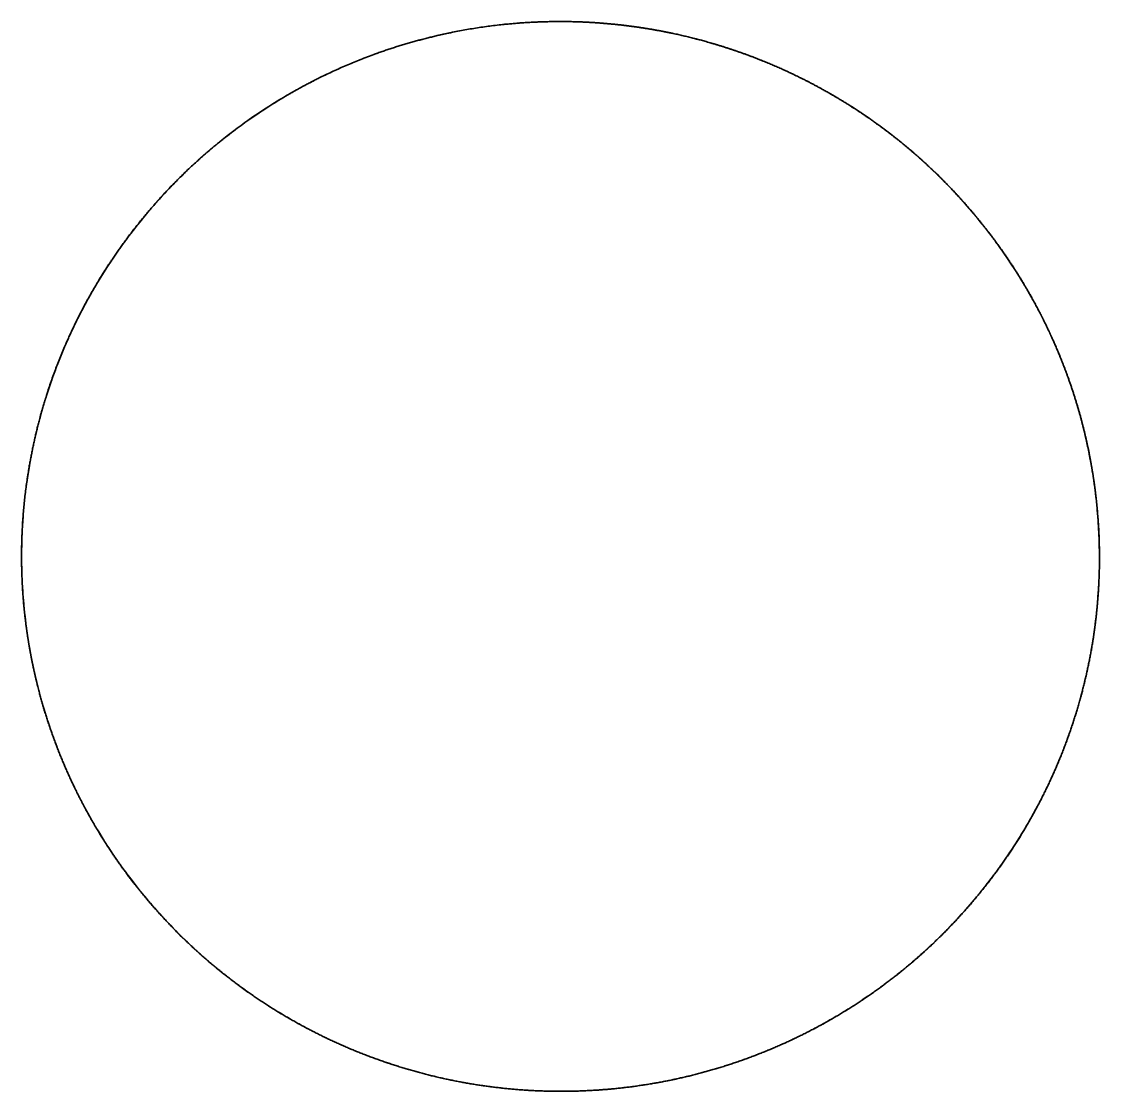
# Model space of a CAD drawing. Header units: millimetres. Extents: x 0 to 2650, y -1173 to 718.
# Drawn here: x 571.04 to 608.04, y -830.77 to -794.03 of the extents above; entities that cross this region are included whole.
import ezdxf

# ---------------------------------------------------------------- set-up
doc = ezdxf.new("R2010")
doc.units = ezdxf.units.MM
doc.layers.add('Blocks', color=7, linetype='Continuous')
doc.layers.add('Blocks$Inner', color=7, linetype='Continuous', lineweight=25, true_color=0x007f00)
doc.layers.add('Blocks$Outline', color=7, linetype='Continuous', lineweight=35, true_color=0xff3f3f)

# ---------------------------------------------------------------- blocks, each defined once
blk = doc.blocks.new('Balcony Lounge Bench Top')
at = {"layer": 'Blocks$Inner'}
for points, knots in [([(508.387, -117.588), (507.844, -117.588), (507.3, -117.613), (506.453, -117.689), (506.151, -117.723), (505.552, -117.807), (505.255, -117.857), (504.368, -118.026), (503.786, -118.167), (502.637, -118.506), (502.07, -118.704), (501.233, -119.044), (500.956, -119.164), (500.406, -119.419), (500.133, -119.555), (498.793, -120.259), (497.791, -120.921), (496.388, -122.056), (495.938, -122.458), (495.288, -123.099), (495.076, -123.319), (494.666, -123.765), (494.467, -123.993), (493.503, -125.153), (492.827, -126.148), (491.958, -127.744), (491.691, -128.297), (491.218, -129.415), (491.01, -129.982), (490.471, -131.707), (490.223, -132.889), (490.092, -134.105)], [317.859004, 317.859004, 317.859004, 317.859004, 320.259681, 320.259681, 321.584896, 321.584896, 322.910112, 322.910112, 325.560543, 325.560543, 328.210973, 328.210973, 329.536189, 329.536189, 330.861404, 330.861404, 336.162266, 336.162266, 338.812696, 338.812696, 340.137912, 340.137912, 341.463127, 341.463127, 346.763989, 346.763989, 349.41442, 349.41442, 352.06485, 352.06485, 357.365712, 357.365712, 357.365712, 357.365712]), ([(526.605, -138.072), (526.671, -137.465), (526.706, -136.856), (526.712, -136.245), (526.718, -135.636), (526.693, -135.026), (526.64, -134.42), (526.532, -133.211), (526.309, -132.024), (525.97, -130.86), (525.8, -130.277), (525.599, -129.696), (525.373, -129.133), (525.148, -128.572), (524.896, -128.023), (524.617, -127.487), (524.339, -126.952), (524.036, -126.432), (523.708, -125.928), (523.377, -125.42), (523.022, -124.928), (522.644, -124.456), (521.888, -123.512), (521.049, -122.653), (520.126, -121.877), (519.666, -121.49), (519.188, -121.126), (518.693, -120.787), (518.444, -120.616), (518.19, -120.451), (517.933, -120.292), (517.676, -120.135), (517.415, -119.983), (517.151, -119.838), (516.099, -119.261), (515.002, -118.792), (513.86, -118.432), (513.573, -118.341), (513.285, -118.258), (512.995, -118.182), (512.704, -118.106), (512.409, -118.037), (512.114, -117.975), (511.528, -117.852), (510.936, -117.758), (510.34, -117.694), (509.691, -117.624), (509.04, -117.588), (508.387, -117.588)], [286.714756, 286.714756, 286.714756, 286.714756, 288.546847, 288.546847, 288.546847, 290.375143, 290.375143, 290.375143, 294.012466, 294.012466, 294.012466, 295.844619, 295.844619, 295.844619, 297.66272, 297.66272, 297.66272, 299.476807, 299.476807, 299.476807, 301.304292, 301.304292, 301.304292, 304.946352, 304.946352, 304.946352, 306.765082, 306.765082, 306.765082, 307.68142, 307.68142, 307.68142, 308.594917, 308.594917, 308.594917, 312.227773, 312.227773, 312.227773, 313.138975, 313.138975, 313.138975, 314.055325, 314.055325, 314.055325, 315.87634, 315.87634, 315.87634, 317.859004, 317.859004, 317.859004, 317.859004]), ([(489.983, -136.129), (489.985, -137.308), (490.097, -138.475), (490.43, -140.205), (490.57, -140.779), (490.898, -141.9), (491.088, -142.45), (491.733, -144.068), (492.264, -145.106), (493.528, -147.087), (494.244, -148.003), (495.438, -149.266), (495.856, -149.669), (496.734, -150.436), (497.195, -150.803), (498.615, -151.824), (499.614, -152.407), (501.19, -153.137), (501.729, -153.357), (502.832, -153.745), (503.392, -153.913), (505.079, -154.331), (506.221, -154.502), (507.702, -154.58), (508.025, -154.589), (508.349, -154.589)], [230.538184, 230.538184, 230.538184, 230.538184, 234.048178, 234.048178, 235.803175, 235.803175, 237.558173, 237.558173, 241.068167, 241.068167, 244.578162, 244.578162, 246.333159, 246.333159, 248.088157, 248.088157, 251.598151, 251.598151, 253.353148, 253.353148, 255.108146, 255.108146, 258.61814, 258.61814, 259.590182, 259.590182, 259.590182, 259.590182]), ([(516.642, -152.593), (516.712, -152.557), (516.77, -152.526), (516.828, -152.496), (517.895, -151.936), (518.897, -151.277), (519.836, -150.518), (520.306, -150.138), (520.758, -149.734), (521.188, -149.31), (521.617, -148.887), (522.023, -148.445), (522.409, -147.983), (522.795, -147.519), (523.158, -147.037), (523.497, -146.538), (523.838, -146.036), (524.157, -145.513), (524.447, -144.98), (525.027, -143.916), (525.498, -142.805), (525.86, -141.647), (526.042, -141.066), (526.196, -140.476), (526.32, -139.88), (526.445, -139.282), (526.54, -138.68), (526.605, -138.072)], [268.290099, 268.290099, 268.290099, 268.290099, 268.488198, 268.488198, 268.488198, 272.128898, 272.128898, 272.128898, 273.955671, 273.955671, 273.955671, 275.769067, 275.769067, 275.769067, 277.586531, 277.586531, 277.586531, 279.418131, 279.418131, 279.418131, 283.054652, 283.054652, 283.054652, 284.882738, 284.882738, 284.882738, 286.714756, 286.714756, 286.714756, 286.714756]), ([(508.349, -154.589), (508.591, -154.589), (508.834, -154.584), (509.075, -154.574), (509.375, -154.562), (509.674, -154.543), (509.973, -154.516), (511.166, -154.409), (512.338, -154.187), (513.489, -153.849), (513.777, -153.764), (514.064, -153.672), (514.348, -153.572), (514.633, -153.473), (514.917, -153.366), (515.197, -153.253), (515.683, -153.056), (516.161, -152.838), (516.642, -152.593)], [259.590182, 259.590182, 259.590182, 259.590182, 260.32592, 260.32592, 260.32592, 261.236971, 261.236971, 261.236971, 264.869027, 264.869027, 264.869027, 265.782286, 265.782286, 265.782286, 266.698337, 266.698337, 266.698337, 268.290099, 268.290099, 268.290099, 268.290099])]:
    blk.add_open_spline(points, degree=3, knots=knots, dxfattribs=at)
blk.add_rational_spline([(490.092, -134.105), (490.018, -134.782), (489.982, -135.456), (489.983, -136.129)], [1, 0.999999999989, 0.999999999989, 1], degree=3, dxfattribs=at)
at = {"layer": 'Blocks$Outline'}
blk.add_rational_spline([(490.092, -134.105), (490.223, -132.889), (490.471, -131.707), (491.01, -129.982), (491.218, -129.415), (491.691, -128.297), (491.958, -127.744), (492.827, -126.148), (493.503, -125.153), (494.467, -123.993), (494.666, -123.765), (495.076, -123.319), (495.288, -123.099), (495.938, -122.458), (496.388, -122.056), (497.791, -120.921), (498.793, -120.259), (500.133, -119.555), (500.406, -119.419), (500.956, -119.164), (501.233, -119.044), (502.07, -118.704), (502.637, -118.506), (503.786, -118.167), (504.368, -118.026), (505.255, -117.857), (505.552, -117.807), (506.151, -117.723), (506.453, -117.689), (507.3, -117.613), (507.844, -117.588), (508.387, -117.588), (509.04, -117.588), (509.691, -117.624), (510.34, -117.694), (510.936, -117.758), (511.528, -117.852), (512.114, -117.975), (512.409, -118.037), (512.704, -118.106), (512.995, -118.182), (513.285, -118.258), (513.573, -118.341), (513.86, -118.432), (515.002, -118.792), (516.099, -119.261), (517.151, -119.838), (517.415, -119.983), (517.676, -120.135), (517.933, -120.292), (518.19, -120.451), (518.444, -120.616), (518.693, -120.787), (519.188, -121.126), (519.666, -121.49), (520.126, -121.877), (521.049, -122.653), (521.888, -123.512), (522.644, -124.456), (523.022, -124.928), (523.377, -125.42), (523.708, -125.928), (524.036, -126.432), (524.339, -126.952), (524.617, -127.487), (524.896, -128.023), (525.148, -128.572), (525.373, -129.133), (525.599, -129.696), (525.8, -130.277), (525.97, -130.86), (526.309, -132.024), (526.532, -133.211), (526.64, -134.42), (526.693, -135.026), (526.718, -135.636), (526.712, -136.245), (526.706, -136.856), (526.671, -137.465), (526.605, -138.072), (526.54, -138.68), (526.445, -139.282), (526.32, -139.88), (526.196, -140.476), (526.042, -141.066), (525.86, -141.647), (525.498, -142.805), (525.027, -143.916), (524.447, -144.98), (524.157, -145.513), (523.838, -146.036), (523.497, -146.538), (523.158, -147.037), (522.795, -147.519), (522.409, -147.983), (522.023, -148.445), (521.617, -148.887), (521.188, -149.31), (520.758, -149.734), (520.306, -150.138), (519.836, -150.518), (518.897, -151.277), (517.895, -151.936), (516.828, -152.496), (516.77, -152.526), (516.712, -152.557), (516.642, -152.593), (516.161, -152.838), (515.683, -153.056), (515.197, -153.253), (514.917, -153.366), (514.633, -153.473), (514.348, -153.572), (514.064, -153.672), (513.777, -153.764), (513.489, -153.849), (512.338, -154.187), (511.166, -154.409), (509.973, -154.516), (509.674, -154.543), (509.375, -154.562), (509.075, -154.574), (508.834, -154.584), (508.591, -154.589), (508.349, -154.589), (508.025, -154.589), (507.702, -154.58), (506.221, -154.502), (505.079, -154.331), (503.392, -153.913), (502.832, -153.745), (501.729, -153.357), (501.19, -153.137), (499.614, -152.407), (498.615, -151.824), (497.195, -150.803), (496.734, -150.436), (495.856, -149.669), (495.438, -149.266), (494.244, -148.003), (493.528, -147.087), (492.264, -145.106), (491.733, -144.068), (491.088, -142.45), (490.898, -141.9), (490.57, -140.779), (490.43, -140.205), (490.097, -138.475), (489.985, -137.308), (489.983, -136.129), (489.982, -135.456), (490.018, -134.782), (490.092, -134.105)], [1, 1, 1, 1, 1, 1, 1, 1, 1, 1, 1, 1, 1, 1, 1, 1, 1, 1, 1, 1, 1, 1, 1, 1, 1, 1, 1, 1, 1, 1, 1, 1, 1, 1, 1, 1, 1, 1, 1, 1, 1, 1, 1, 1, 1, 1, 1, 1, 1, 1, 1, 1, 1, 1, 1, 1, 1, 1, 1, 1, 1, 1, 1, 1, 1, 1, 1, 1, 1, 1, 1, 1, 1, 1, 1, 1, 1, 1, 1, 1, 1, 1, 1, 1, 1, 1, 1, 1, 1, 1, 1, 1, 1, 1, 1, 1, 1, 1, 1, 1, 1, 1, 1, 1, 1, 1, 1, 1, 1, 1, 1, 1, 1, 1, 1, 1, 1, 1, 1, 1, 1, 1, 1, 1, 1, 1, 1, 1, 1, 1, 1, 1, 1, 1, 1, 1, 1, 1, 1, 1, 1, 1, 1, 1, 1, 1, 1, 1, 1, 1, 0.999999999989, 0.999999999989, 1], degree=3, knots=[-357.365712, -357.365712, -357.365712, -357.365712, -352.06485, -352.06485, -349.41442, -349.41442, -346.763989, -346.763989, -341.463127, -341.463127, -340.137912, -340.137912, -338.812696, -338.812696, -336.162266, -336.162266, -330.861404, -330.861404, -329.536189, -329.536189, -328.210973, -328.210973, -325.560543, -325.560543, -322.910112, -322.910112, -321.584896, -321.584896, -320.259681, -320.259681, -317.859004, -317.859004, -317.859004, -315.87634, -315.87634, -315.87634, -314.055325, -314.055325, -314.055325, -313.138975, -313.138975, -313.138975, -312.227773, -312.227773, -312.227773, -308.594917, -308.594917, -308.594917, -307.68142, -307.68142, -307.68142, -306.765082, -306.765082, -306.765082, -304.946352, -304.946352, -304.946352, -301.304292, -301.304292, -301.304292, -299.476807, -299.476807, -299.476807, -297.66272, -297.66272, -297.66272, -295.844619, -295.844619, -295.844619, -294.012466, -294.012466, -294.012466, -290.375143, -290.375143, -290.375143, -288.546847, -288.546847, -288.546847, -286.714756, -286.714756, -286.714756, -284.882738, -284.882738, -284.882738, -283.054652, -283.054652, -283.054652, -279.418131, -279.418131, -279.418131, -277.586531, -277.586531, -277.586531, -275.769067, -275.769067, -275.769067, -273.955671, -273.955671, -273.955671, -272.128898, -272.128898, -272.128898, -268.488198, -268.488198, -268.488198, -268.290099, -268.290099, -268.290099, -266.698337, -266.698337, -266.698337, -265.782286, -265.782286, -265.782286, -264.869027, -264.869027, -264.869027, -261.236971, -261.236971, -261.236971, -260.32592, -260.32592, -260.32592, -259.590182, -259.590182, -259.590182, -258.61814, -258.61814, -255.108146, -255.108146, -253.353148, -253.353148, -251.598151, -251.598151, -248.088157, -248.088157, -246.333159, -246.333159, -244.578162, -244.578162, -241.068167, -241.068167, -237.558173, -237.558173, -235.803175, -235.803175, -234.048178, -234.048178, -230.538184, -230.538184, -230.538184, -227.58477, -227.58477, -227.58477, -227.58477], dxfattribs=at)

msp = doc.modelspace()

# ---------------------------------------------------------------- block references
at = {"layer": 'Blocks', "rotation": 270.0000000000026}
msp.add_blockref('Balcony Lounge Bench Top', (725.626, -304.048), dxfattribs=at)

doc.saveas('drawing.dxf')
